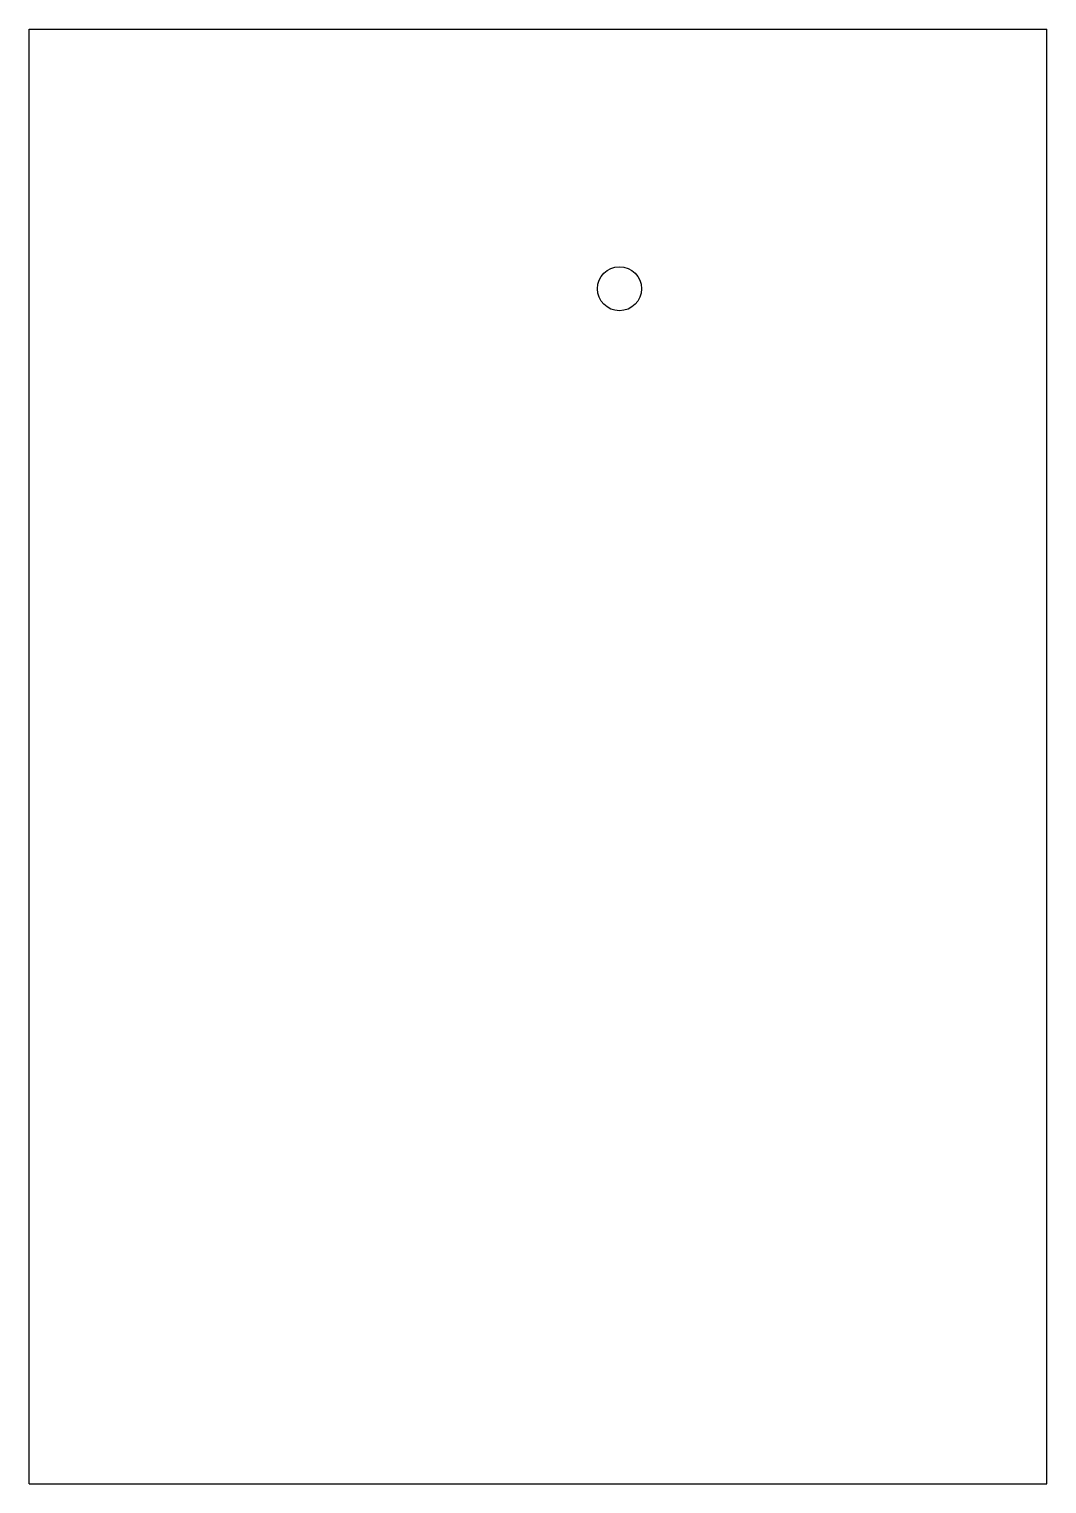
# Model space of a CAD drawing. Extents: x -2.6 to 3.81, y -1.54 to 7.63.
import ezdxf

# ---------------------------------------------------------------- set-up
doc = ezdxf.new("R2010")
doc.units = 0
doc.header["$MEASUREMENT"] = 0
doc.layers.add('VISIBLE', color=7, linetype='CONTINUOUS')

msp = doc.modelspace()

# ---------------------------------------------------------------- linework, layer by layer
at = {"layer": 'VISIBLE'}
for p, q in [((-2.6032, -1.5439), (-2.6032, 7.6274)), ((-2.6032, 7.6274), (3.8121, 7.6274)), ((3.8121, -1.5439), (3.8121, 7.6274)), ((-2.6032, -1.5439), (3.8121, -1.5439))]:
    msp.add_line(p, q, dxfattribs=at)
msp.add_circle((1.1177, 5.9907), 0.1388, dxfattribs=at)

doc.saveas('drawing.dxf')
